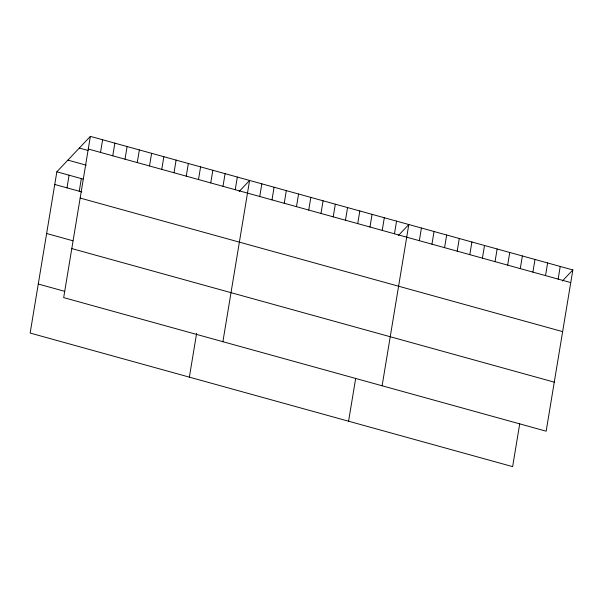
<?xml version="1.0" encoding="UTF-8"?>
<svg xmlns="http://www.w3.org/2000/svg" width="603" height="603" viewBox="0 0 603 603"><rect width="100%" height="100%" fill="white"/><g stroke="black" fill="none" stroke-linecap="round" stroke-linejoin="round"><path stroke-width="0.9" d="M90.367 136.368L63.677 297.618L546.152 431.19L572.85 269.94L90.367 136.368L56.848 171.81L30.15 333.06L512.633 466.632L519.733 423.721M67.001 187.857L69.089 175.202M79.242 191.249L81.337 178.594M100.52 152.416L102.616 139.76M112.769 155.8L114.864 143.152M125.017 159.192L127.112 146.544M137.265 162.584L139.361 149.928M149.514 165.976L151.609 153.32M161.762 169.368L163.858 156.712M174.011 172.76L176.106 160.104M186.252 176.144L188.347 163.496M198.5 179.536L200.595 166.888M210.749 182.928L212.844 170.272M189.372 377.139L196.616 333.353M222.997 186.319L225.092 173.664M235.245 189.711L237.341 177.056M222.891 341.697L249.589 180.448L239.142 191.49M259.742 196.488L261.838 183.84M271.991 199.879L274.086 187.232M284.239 203.271L286.327 190.616M296.48 206.663L298.575 194.008M308.728 210.055L310.824 197.4M320.977 213.447L323.072 200.791M333.225 216.831L335.321 204.183M345.474 220.223L347.569 207.575M357.722 223.615L359.818 210.96M369.971 227.007L372.066 214.351M348.587 421.218L355.687 378.307M382.219 230.399L384.315 217.743M394.468 233.791L396.555 221.135M382.114 385.777L408.804 224.527L398.357 235.569M419.334 240.672L421.422 228.017M431.952 244.162L434.047 231.514M444.569 247.66L446.665 235.004M457.187 251.149L459.282 238.502M469.805 254.647L471.9 241.991M482.423 258.137L484.518 245.489M495.04 261.634L497.136 248.979M507.658 265.124L509.754 252.469M520.283 268.621L522.371 255.966M532.901 272.111L534.997 259.456M545.519 275.609L547.614 262.953M558.137 279.099L560.232 266.443M562.403 280.983L572.85 269.94M88.272 149.024L570.755 282.596M79.31 148.067L88.053 150.486M67.905 160.112L86.282 165.199M56.848 171.81L83.086 179.076M54.752 184.465L81.872 191.973M80.154 198.055L562.637 331.627M46.635 233.504L72.88 240.77M71.795 248.579L554.27 382.151M38.268 284.021L64.513 291.287"/></g></svg>
